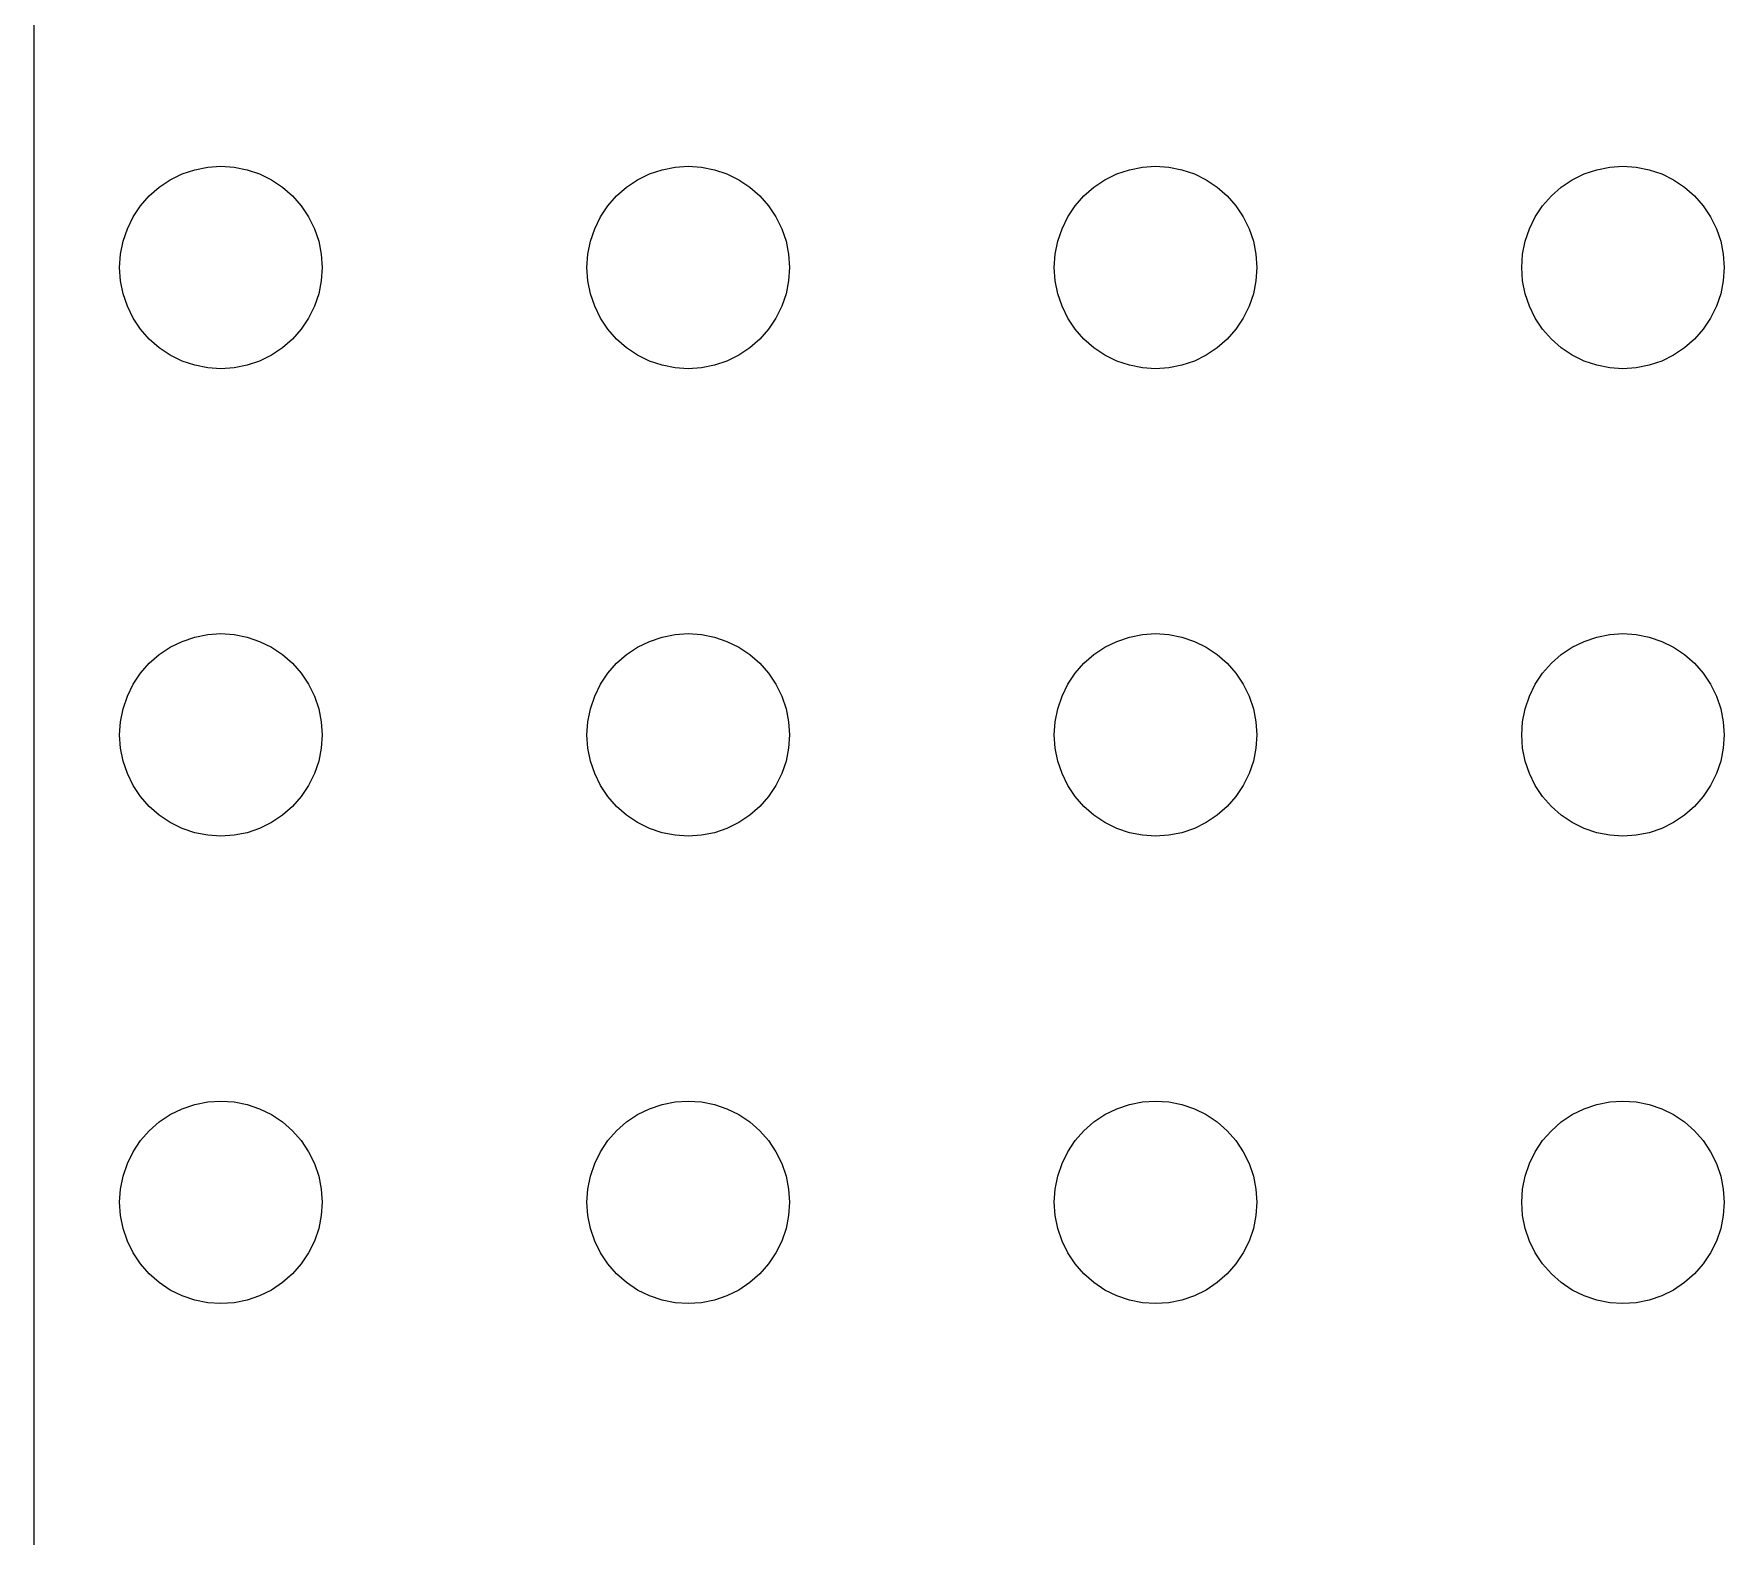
# Model space of a CAD drawing. Header units: metres. Extents: x -104 to 104, y -104 to 104.
# Drawn here: x -103.5 to -49.2, y -48.2 to 0 of the extents above; entities that cross this region are included whole.
import ezdxf

# ---------------------------------------------------------------- set-up
doc = ezdxf.new("R2010")
doc.units = ezdxf.units.M

msp = doc.modelspace()

# ---------------------------------------------------------------- linework, layer by layer
for p, q in [((-103.505, 98.505), (-103.505, -98.505)), ((-98.3412, -4.36073), (-97.9242, -4.2778)), ((-97.9242, -4.2778), (-97.5, -4.25)), ((-97.5, -4.25), (-97.0758, -4.2778)), ((-97.0758, -4.2778), (-96.6588, -4.36073)), ((-83.3412, -4.36073), (-82.9242, -4.2778)), ((-82.9242, -4.2778), (-82.5, -4.25)), ((-82.5, -4.25), (-82.0758, -4.2778)), ((-82.0758, -4.2778), (-81.6588, -4.36073)), ((-68.3412, -4.36073), (-67.9242, -4.2778)), ((-67.9242, -4.2778), (-67.5, -4.25)), ((-67.5, -4.25), (-67.0758, -4.2778)), ((-67.0758, -4.2778), (-66.6588, -4.36073)), ((-53.3412, -4.36073), (-52.9242, -4.2778)), ((-52.9242, -4.2778), (-52.5, -4.25)), ((-52.5, -4.25), (-52.0758, -4.2778)), ((-52.0758, -4.2778), (-51.6588, -4.36073)), ((-99.4785, -4.9216), (-99.125, -4.68541)), ((-99.125, -4.68541), (-98.7437, -4.49739)), ((-98.7437, -4.49739), (-98.3412, -4.36073)), ((-96.6588, -4.36073), (-96.2563, -4.49739)), ((-96.2563, -4.49739), (-95.875, -4.68541)), ((-95.875, -4.68541), (-95.5215, -4.9216)), ((-84.4785, -4.9216), (-84.125, -4.68541)), ((-84.125, -4.68541), (-83.7437, -4.49739)), ((-83.7437, -4.49739), (-83.3412, -4.36073)), ((-81.6588, -4.36073), (-81.2563, -4.49739)), ((-81.2563, -4.49739), (-80.875, -4.68541)), ((-80.875, -4.68541), (-80.5215, -4.9216)), ((-69.4785, -4.9216), (-69.125, -4.68541)), ((-69.125, -4.68541), (-68.7437, -4.49739)), ((-68.7437, -4.49739), (-68.3412, -4.36073)), ((-66.6588, -4.36073), (-66.2563, -4.49739)), ((-66.2563, -4.49739), (-65.875, -4.68541)), ((-65.875, -4.68541), (-65.5215, -4.9216)), ((-54.4785, -4.9216), (-54.125, -4.68541)), ((-54.125, -4.68541), (-53.7437, -4.49739)), ((-53.7437, -4.49739), (-53.3412, -4.36073)), ((-51.6588, -4.36073), (-51.2563, -4.49739)), ((-51.2563, -4.49739), (-50.875, -4.68541)), ((-50.875, -4.68541), (-50.5215, -4.9216)), ((-100.078, -5.52151), (-99.7981, -5.20189)), ((-99.7981, -5.20189), (-99.4785, -4.9216)), ((-95.5215, -4.9216), (-95.2019, -5.20189)), ((-95.2019, -5.20189), (-94.9216, -5.52151)), ((-85.0784, -5.52151), (-84.7981, -5.20189)), ((-84.7981, -5.20189), (-84.4785, -4.9216)), ((-80.5215, -4.9216), (-80.2019, -5.20189)), ((-80.2019, -5.20189), (-79.9216, -5.52151)), ((-70.0784, -5.52151), (-69.7981, -5.20189)), ((-69.7981, -5.20189), (-69.4785, -4.9216)), ((-65.5215, -4.9216), (-65.2019, -5.20189)), ((-65.2019, -5.20189), (-64.9216, -5.52151)), ((-55.0784, -5.52151), (-54.7981, -5.20189)), ((-54.7981, -5.20189), (-54.4785, -4.9216)), ((-50.5215, -4.9216), (-50.2019, -5.20189)), ((-50.2019, -5.20189), (-49.9216, -5.52151)), ((-100.503, -6.25627), (-100.315, -5.875)), ((-100.315, -5.875), (-100.078, -5.52151)), ((-94.9216, -5.52151), (-94.6854, -5.875)), ((-94.6854, -5.875), (-94.4974, -6.25627)), ((-85.5026, -6.25627), (-85.3146, -5.875)), ((-85.3146, -5.875), (-85.0784, -5.52151)), ((-79.9216, -5.52151), (-79.6854, -5.875)), ((-79.6854, -5.875), (-79.4974, -6.25627)), ((-70.5026, -6.25627), (-70.3146, -5.875)), ((-70.3146, -5.875), (-70.0784, -5.52151)), ((-64.9216, -5.52151), (-64.6854, -5.875)), ((-64.6854, -5.875), (-64.4974, -6.25627)), ((-55.5026, -6.25627), (-55.3146, -5.875)), ((-55.3146, -5.875), (-55.0784, -5.52151)), ((-49.9216, -5.52151), (-49.6854, -5.875)), ((-49.6854, -5.875), (-49.4974, -6.25627)), ((-100.639, -6.65883), (-100.503, -6.25627)), ((-94.4974, -6.25627), (-94.3607, -6.65883)), ((-85.6393, -6.65883), (-85.5026, -6.25627)), ((-79.4974, -6.25627), (-79.3607, -6.65883)), ((-70.6393, -6.65883), (-70.5026, -6.25627)), ((-64.4974, -6.25627), (-64.3607, -6.65883)), ((-55.6393, -6.65883), (-55.5026, -6.25627)), ((-49.4974, -6.25627), (-49.3607, -6.65883)), ((-100.722, -7.07578), (-100.639, -6.65883)), ((-94.3607, -6.65883), (-94.2778, -7.07578)), ((-85.7222, -7.07578), (-85.6393, -6.65883)), ((-79.3607, -6.65883), (-79.2778, -7.07578)), ((-70.7222, -7.07578), (-70.6393, -6.65883)), ((-64.3607, -6.65883), (-64.2778, -7.07578)), ((-55.7222, -7.07578), (-55.6393, -6.65883)), ((-49.3607, -6.65883), (-49.2778, -7.07578)), ((-100.75, -7.5), (-100.722, -7.07578)), ((-100.722, -7.92421), (-100.75, -7.5)), ((-94.2778, -7.07578), (-94.25, -7.5)), ((-94.25, -7.5), (-94.2778, -7.92421)), ((-85.75, -7.5), (-85.7222, -7.07578)), ((-85.7222, -7.92421), (-85.75, -7.5)), ((-79.2778, -7.07578), (-79.25, -7.5)), ((-79.25, -7.5), (-79.2778, -7.92421)), ((-70.75, -7.5), (-70.7222, -7.07578)), ((-70.7222, -7.92421), (-70.75, -7.5)), ((-64.2778, -7.07578), (-64.25, -7.5)), ((-64.25, -7.5), (-64.2778, -7.92421)), ((-55.75, -7.5), (-55.7222, -7.07578)), ((-55.7222, -7.92421), (-55.75, -7.5)), ((-49.2778, -7.07578), (-49.25, -7.5)), ((-49.25, -7.5), (-49.2778, -7.92421)), ((-100.639, -8.34116), (-100.722, -7.92421)), ((-94.2778, -7.92421), (-94.3607, -8.34116)), ((-85.6393, -8.34116), (-85.7222, -7.92421)), ((-79.2778, -7.92421), (-79.3607, -8.34116)), ((-70.6393, -8.34116), (-70.7222, -7.92421)), ((-64.2778, -7.92421), (-64.3607, -8.34116)), ((-55.6393, -8.34116), (-55.7222, -7.92421)), ((-49.2778, -7.92421), (-49.3607, -8.34116)), ((-100.503, -8.74371), (-100.639, -8.34116)), ((-94.3607, -8.34116), (-94.4974, -8.74371)), ((-85.5026, -8.74371), (-85.6393, -8.34116)), ((-79.3607, -8.34116), (-79.4974, -8.74371)), ((-70.5026, -8.74371), (-70.6393, -8.34116)), ((-64.3607, -8.34116), (-64.4974, -8.74371)), ((-55.5026, -8.74371), (-55.6393, -8.34116)), ((-49.3607, -8.34116), (-49.4974, -8.74371)), ((-100.315, -9.125), (-100.503, -8.74371)), ((-100.078, -9.47847), (-100.315, -9.125)), ((-94.6854, -9.125), (-94.9216, -9.47847)), ((-94.4974, -8.74371), (-94.6854, -9.125)), ((-85.3146, -9.125), (-85.5026, -8.74371)), ((-85.0784, -9.47847), (-85.3146, -9.125)), ((-79.6854, -9.125), (-79.9216, -9.47847)), ((-79.4974, -8.74371), (-79.6854, -9.125)), ((-70.3146, -9.125), (-70.5026, -8.74371)), ((-70.0784, -9.47847), (-70.3146, -9.125)), ((-64.6854, -9.125), (-64.9216, -9.47847)), ((-64.4974, -8.74371), (-64.6854, -9.125)), ((-55.3146, -9.125), (-55.5026, -8.74371)), ((-55.0784, -9.47847), (-55.3146, -9.125)), ((-49.6854, -9.125), (-49.9216, -9.47847)), ((-49.4974, -8.74371), (-49.6854, -9.125)), ((-99.7981, -9.7981), (-100.078, -9.47847)), ((-94.9216, -9.47847), (-95.2019, -9.7981)), ((-84.7981, -9.7981), (-85.0784, -9.47847)), ((-79.9216, -9.47847), (-80.2019, -9.7981)), ((-69.7981, -9.7981), (-70.0784, -9.47847)), ((-64.9216, -9.47847), (-65.2019, -9.7981)), ((-54.7981, -9.7981), (-55.0784, -9.47847)), ((-49.9216, -9.47847), (-50.2019, -9.7981)), ((-99.4785, -10.0784), (-99.7981, -9.7981)), ((-99.125, -10.3146), (-99.4785, -10.0784)), ((-95.5215, -10.0784), (-95.875, -10.3146)), ((-95.2019, -9.7981), (-95.5215, -10.0784)), ((-84.4785, -10.0784), (-84.7981, -9.7981)), ((-84.125, -10.3146), (-84.4785, -10.0784)), ((-80.5215, -10.0784), (-80.875, -10.3146)), ((-80.2019, -9.7981), (-80.5215, -10.0784)), ((-69.4785, -10.0784), (-69.7981, -9.7981)), ((-69.125, -10.3146), (-69.4785, -10.0784)), ((-65.5215, -10.0784), (-65.875, -10.3146)), ((-65.2019, -9.7981), (-65.5215, -10.0784)), ((-54.4785, -10.0784), (-54.7981, -9.7981)), ((-54.125, -10.3146), (-54.4785, -10.0784)), ((-50.5215, -10.0784), (-50.875, -10.3146)), ((-50.2019, -9.7981), (-50.5215, -10.0784)), ((-98.7437, -10.5026), (-99.125, -10.3146)), ((-98.3412, -10.6393), (-98.7437, -10.5026)), ((-97.9242, -10.7222), (-98.3412, -10.6393)), ((-97.5, -10.75), (-97.9242, -10.7222)), ((-97.0758, -10.7222), (-97.5, -10.75)), ((-96.6588, -10.6393), (-97.0758, -10.7222)), ((-96.2563, -10.5026), (-96.6588, -10.6393)), ((-95.875, -10.3146), (-96.2563, -10.5026)), ((-83.7437, -10.5026), (-84.125, -10.3146)), ((-83.3412, -10.6393), (-83.7437, -10.5026)), ((-82.9242, -10.7222), (-83.3412, -10.6393)), ((-82.5, -10.75), (-82.9242, -10.7222)), ((-82.0758, -10.7222), (-82.5, -10.75)), ((-81.6588, -10.6393), (-82.0758, -10.7222)), ((-81.2563, -10.5026), (-81.6588, -10.6393)), ((-80.875, -10.3146), (-81.2563, -10.5026)), ((-68.7437, -10.5026), (-69.125, -10.3146)), ((-68.3412, -10.6393), (-68.7437, -10.5026)), ((-67.9242, -10.7222), (-68.3412, -10.6393)), ((-67.5, -10.75), (-67.9242, -10.7222)), ((-67.0758, -10.7222), (-67.5, -10.75)), ((-66.6588, -10.6393), (-67.0758, -10.7222)), ((-66.2563, -10.5026), (-66.6588, -10.6393)), ((-65.875, -10.3146), (-66.2563, -10.5026)), ((-53.7437, -10.5026), (-54.125, -10.3146)), ((-53.3412, -10.6393), (-53.7437, -10.5026)), ((-52.9242, -10.7222), (-53.3412, -10.6393)), ((-52.5, -10.75), (-52.9242, -10.7222)), ((-52.0758, -10.7222), (-52.5, -10.75)), ((-51.6588, -10.6393), (-52.0758, -10.7222)), ((-51.2563, -10.5026), (-51.6588, -10.6393)), ((-50.875, -10.3146), (-51.2563, -10.5026)), ((-99.125, -19.6854), (-98.7437, -19.4974)), ((-98.7437, -19.4974), (-98.3412, -19.3607)), ((-98.3412, -19.3607), (-97.9242, -19.2778)), ((-97.9242, -19.2778), (-97.5, -19.25)), ((-97.5, -19.25), (-97.0758, -19.2778)), ((-97.0758, -19.2778), (-96.6588, -19.3607)), ((-96.6588, -19.3607), (-96.2563, -19.4974)), ((-96.2563, -19.4974), (-95.875, -19.6854)), ((-84.125, -19.6854), (-83.7437, -19.4974)), ((-83.7437, -19.4974), (-83.3412, -19.3607)), ((-83.3412, -19.3607), (-82.9242, -19.2778)), ((-82.9242, -19.2778), (-82.5, -19.25)), ((-82.5, -19.25), (-82.0758, -19.2778)), ((-82.0758, -19.2778), (-81.6588, -19.3607)), ((-81.6588, -19.3607), (-81.2563, -19.4974)), ((-81.2563, -19.4974), (-80.875, -19.6854)), ((-69.125, -19.6854), (-68.7437, -19.4974)), ((-68.7437, -19.4974), (-68.3412, -19.3607)), ((-68.3412, -19.3607), (-67.9242, -19.2778)), ((-67.9242, -19.2778), (-67.5, -19.25)), ((-67.5, -19.25), (-67.0758, -19.2778)), ((-67.0758, -19.2778), (-66.6588, -19.3607)), ((-66.6588, -19.3607), (-66.2563, -19.4974)), ((-66.2563, -19.4974), (-65.875, -19.6854)), ((-54.125, -19.6854), (-53.7437, -19.4974)), ((-53.7437, -19.4974), (-53.3412, -19.3607)), ((-53.3412, -19.3607), (-52.9242, -19.2778)), ((-52.9242, -19.2778), (-52.5, -19.25)), ((-52.5, -19.25), (-52.0758, -19.2778)), ((-52.0758, -19.2778), (-51.6588, -19.3607)), ((-51.6588, -19.3607), (-51.2563, -19.4974)), ((-51.2563, -19.4974), (-50.875, -19.6854)), ((-99.7981, -20.2019), (-99.4785, -19.9216)), ((-99.4785, -19.9216), (-99.125, -19.6854)), ((-95.875, -19.6854), (-95.5215, -19.9216)), ((-95.5215, -19.9216), (-95.2019, -20.2019)), ((-84.7981, -20.2019), (-84.4785, -19.9216)), ((-84.4785, -19.9216), (-84.125, -19.6854)), ((-80.875, -19.6854), (-80.5215, -19.9216)), ((-80.5215, -19.9216), (-80.2019, -20.2019)), ((-69.7981, -20.2019), (-69.4785, -19.9216)), ((-69.4785, -19.9216), (-69.125, -19.6854)), ((-65.875, -19.6854), (-65.5215, -19.9216)), ((-65.5215, -19.9216), (-65.2019, -20.2019)), ((-54.7981, -20.2019), (-54.4785, -19.9216)), ((-54.4785, -19.9216), (-54.125, -19.6854)), ((-50.875, -19.6854), (-50.5215, -19.9216)), ((-50.5215, -19.9216), (-50.2019, -20.2019)), ((-100.315, -20.875), (-100.078, -20.5215)), ((-100.078, -20.5215), (-99.7981, -20.2019)), ((-95.2019, -20.2019), (-94.9216, -20.5215)), ((-94.9216, -20.5215), (-94.6854, -20.875)), ((-85.3146, -20.875), (-85.0784, -20.5215)), ((-85.0784, -20.5215), (-84.7981, -20.2019)), ((-80.2019, -20.2019), (-79.9216, -20.5215)), ((-79.9216, -20.5215), (-79.6854, -20.875)), ((-70.3146, -20.875), (-70.0784, -20.5215)), ((-70.0784, -20.5215), (-69.7981, -20.2019)), ((-65.2019, -20.2019), (-64.9216, -20.5215)), ((-64.9216, -20.5215), (-64.6854, -20.875)), ((-55.3146, -20.875), (-55.0784, -20.5215)), ((-55.0784, -20.5215), (-54.7981, -20.2019)), ((-50.2019, -20.2019), (-49.9216, -20.5215)), ((-49.9216, -20.5215), (-49.6854, -20.875)), ((-100.503, -21.2563), (-100.315, -20.875)), ((-94.6854, -20.875), (-94.4974, -21.2563)), ((-85.5026, -21.2563), (-85.3146, -20.875)), ((-79.6854, -20.875), (-79.4974, -21.2563)), ((-70.5026, -21.2563), (-70.3146, -20.875)), ((-64.6854, -20.875), (-64.4974, -21.2563)), ((-55.5026, -21.2563), (-55.3146, -20.875)), ((-49.6854, -20.875), (-49.4974, -21.2563)), ((-100.722, -22.0758), (-100.639, -21.6588)), ((-100.639, -21.6588), (-100.503, -21.2563)), ((-94.4974, -21.2563), (-94.3607, -21.6588)), ((-94.3607, -21.6588), (-94.2778, -22.0758)), ((-85.7222, -22.0758), (-85.6393, -21.6588)), ((-85.6393, -21.6588), (-85.5026, -21.2563)), ((-79.4974, -21.2563), (-79.3607, -21.6588)), ((-79.3607, -21.6588), (-79.2778, -22.0758)), ((-70.7222, -22.0758), (-70.6393, -21.6588)), ((-70.6393, -21.6588), (-70.5026, -21.2563)), ((-64.4974, -21.2563), (-64.3607, -21.6588)), ((-64.3607, -21.6588), (-64.2778, -22.0758)), ((-55.7222, -22.0758), (-55.6393, -21.6588)), ((-55.6393, -21.6588), (-55.5026, -21.2563)), ((-49.4974, -21.2563), (-49.3607, -21.6588)), ((-49.3607, -21.6588), (-49.2778, -22.0758)), ((-100.75, -22.5), (-100.722, -22.0758)), ((-94.2778, -22.0758), (-94.25, -22.5)), ((-85.75, -22.5), (-85.7222, -22.0758)), ((-79.2778, -22.0758), (-79.25, -22.5)), ((-70.75, -22.5), (-70.7222, -22.0758)), ((-64.2778, -22.0758), (-64.25, -22.5)), ((-55.75, -22.5), (-55.7222, -22.0758)), ((-49.2778, -22.0758), (-49.25, -22.5)), ((-100.722, -22.9242), (-100.75, -22.5)), ((-94.25, -22.5), (-94.2778, -22.9242)), ((-85.7222, -22.9242), (-85.75, -22.5)), ((-79.25, -22.5), (-79.2778, -22.9242)), ((-70.7222, -22.9242), (-70.75, -22.5)), ((-64.25, -22.5), (-64.2778, -22.9242)), ((-55.7222, -22.9242), (-55.75, -22.5)), ((-49.25, -22.5), (-49.2778, -22.9242)), ((-100.639, -23.3412), (-100.722, -22.9242)), ((-94.2778, -22.9242), (-94.3607, -23.3412)), ((-85.6393, -23.3412), (-85.7222, -22.9242)), ((-79.2778, -22.9242), (-79.3607, -23.3412)), ((-70.6393, -23.3412), (-70.7222, -22.9242)), ((-64.2778, -22.9242), (-64.3607, -23.3412)), ((-55.6393, -23.3412), (-55.7222, -22.9242)), ((-49.2778, -22.9242), (-49.3607, -23.3412)), ((-100.503, -23.7437), (-100.639, -23.3412)), ((-100.315, -24.125), (-100.503, -23.7437)), ((-94.4974, -23.7437), (-94.6854, -24.125)), ((-94.3607, -23.3412), (-94.4974, -23.7437)), ((-85.5026, -23.7437), (-85.6393, -23.3412)), ((-85.3146, -24.125), (-85.5026, -23.7437)), ((-79.4974, -23.7437), (-79.6854, -24.125)), ((-79.3607, -23.3412), (-79.4974, -23.7437)), ((-70.5026, -23.7437), (-70.6393, -23.3412)), ((-70.3146, -24.125), (-70.5026, -23.7437)), ((-64.4974, -23.7437), (-64.6854, -24.125)), ((-64.3607, -23.3412), (-64.4974, -23.7437)), ((-55.5026, -23.7437), (-55.6393, -23.3412)), ((-55.3146, -24.125), (-55.5026, -23.7437)), ((-49.4974, -23.7437), (-49.6854, -24.125)), ((-49.3607, -23.3412), (-49.4974, -23.7437)), ((-100.078, -24.4785), (-100.315, -24.125)), ((-94.6854, -24.125), (-94.9216, -24.4785)), ((-85.0784, -24.4785), (-85.3146, -24.125)), ((-79.6854, -24.125), (-79.9216, -24.4785)), ((-70.0784, -24.4785), (-70.3146, -24.125)), ((-64.6854, -24.125), (-64.9216, -24.4785)), ((-55.0784, -24.4785), (-55.3146, -24.125)), ((-49.6854, -24.125), (-49.9216, -24.4785)), ((-99.7981, -24.7981), (-100.078, -24.4785)), ((-99.4785, -25.0784), (-99.7981, -24.7981)), ((-95.2019, -24.7981), (-95.5215, -25.0784)), ((-94.9216, -24.4785), (-95.2019, -24.7981)), ((-84.7981, -24.7981), (-85.0784, -24.4785)), ((-84.4785, -25.0784), (-84.7981, -24.7981)), ((-80.2019, -24.7981), (-80.5215, -25.0784)), ((-79.9216, -24.4785), (-80.2019, -24.7981)), ((-69.7981, -24.7981), (-70.0784, -24.4785)), ((-69.4785, -25.0784), (-69.7981, -24.7981)), ((-65.2019, -24.7981), (-65.5215, -25.0784)), ((-64.9216, -24.4785), (-65.2019, -24.7981)), ((-54.7981, -24.7981), (-55.0784, -24.4785)), ((-54.4785, -25.0784), (-54.7981, -24.7981)), ((-50.2019, -24.7981), (-50.5215, -25.0784)), ((-49.9216, -24.4785), (-50.2019, -24.7981)), ((-99.125, -25.3146), (-99.4785, -25.0784)), ((-98.7437, -25.5026), (-99.125, -25.3146)), ((-95.875, -25.3146), (-96.2563, -25.5026)), ((-95.5215, -25.0784), (-95.875, -25.3146)), ((-84.125, -25.3146), (-84.4785, -25.0784)), ((-83.7437, -25.5026), (-84.125, -25.3146)), ((-80.875, -25.3146), (-81.2563, -25.5026)), ((-80.5215, -25.0784), (-80.875, -25.3146)), ((-69.125, -25.3146), (-69.4785, -25.0784)), ((-68.7437, -25.5026), (-69.125, -25.3146)), ((-65.875, -25.3146), (-66.2563, -25.5026)), ((-65.5215, -25.0784), (-65.875, -25.3146)), ((-54.125, -25.3146), (-54.4785, -25.0784)), ((-53.7437, -25.5026), (-54.125, -25.3146)), ((-50.875, -25.3146), (-51.2563, -25.5026)), ((-50.5215, -25.0784), (-50.875, -25.3146)), ((-98.3412, -25.6393), (-98.7437, -25.5026)), ((-97.9242, -25.7222), (-98.3412, -25.6393)), ((-97.5, -25.75), (-97.9242, -25.7222)), ((-97.0758, -25.7222), (-97.5, -25.75)), ((-96.6588, -25.6393), (-97.0758, -25.7222)), ((-96.2563, -25.5026), (-96.6588, -25.6393)), ((-83.3412, -25.6393), (-83.7437, -25.5026)), ((-82.9242, -25.7222), (-83.3412, -25.6393)), ((-82.5, -25.75), (-82.9242, -25.7222)), ((-82.0758, -25.7222), (-82.5, -25.75)), ((-81.6588, -25.6393), (-82.0758, -25.7222)), ((-81.2563, -25.5026), (-81.6588, -25.6393)), ((-68.3412, -25.6393), (-68.7437, -25.5026)), ((-67.9242, -25.7222), (-68.3412, -25.6393)), ((-67.5, -25.75), (-67.9242, -25.7222)), ((-67.0758, -25.7222), (-67.5, -25.75)), ((-66.6588, -25.6393), (-67.0758, -25.7222)), ((-66.2563, -25.5026), (-66.6588, -25.6393)), ((-53.3412, -25.6393), (-53.7437, -25.5026)), ((-52.9242, -25.7222), (-53.3412, -25.6393)), ((-52.5, -25.75), (-52.9242, -25.7222)), ((-52.0758, -25.7222), (-52.5, -25.75)), ((-51.6588, -25.6393), (-52.0758, -25.7222)), ((-51.2563, -25.5026), (-51.6588, -25.6393)), ((-99.4785, -34.9216), (-99.125, -34.6854)), ((-99.125, -34.6854), (-98.7437, -34.4974)), ((-98.7437, -34.4974), (-98.3412, -34.3607)), ((-98.3412, -34.3607), (-97.9242, -34.2778)), ((-97.9242, -34.2778), (-97.5, -34.25)), ((-97.5, -34.25), (-97.0758, -34.2778)), ((-97.0758, -34.2778), (-96.6588, -34.3607)), ((-96.6588, -34.3607), (-96.2563, -34.4974)), ((-96.2563, -34.4974), (-95.875, -34.6854)), ((-95.875, -34.6854), (-95.5215, -34.9216)), ((-84.4785, -34.9216), (-84.125, -34.6854)), ((-84.125, -34.6854), (-83.7437, -34.4974)), ((-83.7437, -34.4974), (-83.3412, -34.3607)), ((-83.3412, -34.3607), (-82.9242, -34.2778)), ((-82.9242, -34.2778), (-82.5, -34.25)), ((-82.5, -34.25), (-82.0758, -34.2778)), ((-82.0758, -34.2778), (-81.6588, -34.3607)), ((-81.6588, -34.3607), (-81.2563, -34.4974)), ((-81.2563, -34.4974), (-80.875, -34.6854)), ((-80.875, -34.6854), (-80.5215, -34.9216)), ((-69.4785, -34.9216), (-69.125, -34.6854)), ((-69.125, -34.6854), (-68.7437, -34.4974)), ((-68.7437, -34.4974), (-68.3412, -34.3607)), ((-68.3412, -34.3607), (-67.9242, -34.2778)), ((-67.9242, -34.2778), (-67.5, -34.25)), ((-67.5, -34.25), (-67.0758, -34.2778)), ((-67.0758, -34.2778), (-66.6588, -34.3607)), ((-66.6588, -34.3607), (-66.2563, -34.4974)), ((-66.2563, -34.4974), (-65.875, -34.6854)), ((-65.875, -34.6854), (-65.5215, -34.9216)), ((-54.4785, -34.9216), (-54.125, -34.6854)), ((-54.125, -34.6854), (-53.7437, -34.4974)), ((-53.7437, -34.4974), (-53.3412, -34.3607)), ((-53.3412, -34.3607), (-52.9242, -34.2778)), ((-52.9242, -34.2778), (-52.5, -34.25)), ((-52.5, -34.25), (-52.0758, -34.2778)), ((-52.0758, -34.2778), (-51.6588, -34.3607)), ((-51.6588, -34.3607), (-51.2563, -34.4974)), ((-51.2563, -34.4974), (-50.875, -34.6854)), ((-50.875, -34.6854), (-50.5215, -34.9216)), ((-100.078, -35.5215), (-99.7981, -35.2019)), ((-99.7981, -35.2019), (-99.4785, -34.9216)), ((-95.5215, -34.9216), (-95.2019, -35.2019)), ((-95.2019, -35.2019), (-94.9216, -35.5215)), ((-85.0784, -35.5215), (-84.7981, -35.2019)), ((-84.7981, -35.2019), (-84.4785, -34.9216)), ((-80.5215, -34.9216), (-80.2019, -35.2019)), ((-80.2019, -35.2019), (-79.9216, -35.5215)), ((-70.0784, -35.5215), (-69.7981, -35.2019)), ((-69.7981, -35.2019), (-69.4785, -34.9216)), ((-65.5215, -34.9216), (-65.2019, -35.2019)), ((-65.2019, -35.2019), (-64.9216, -35.5215)), ((-55.0784, -35.5215), (-54.7981, -35.2019)), ((-54.7981, -35.2019), (-54.4785, -34.9216)), ((-50.5215, -34.9216), (-50.2019, -35.2019)), ((-50.2019, -35.2019), (-49.9216, -35.5215)), ((-100.315, -35.875), (-100.078, -35.5215)), ((-94.9216, -35.5215), (-94.6854, -35.875)), ((-85.3146, -35.875), (-85.0784, -35.5215)), ((-79.9216, -35.5215), (-79.6854, -35.875)), ((-70.3146, -35.875), (-70.0784, -35.5215)), ((-64.9216, -35.5215), (-64.6854, -35.875)), ((-55.3146, -35.875), (-55.0784, -35.5215)), ((-49.9216, -35.5215), (-49.6854, -35.875)), ((-100.639, -36.6588), (-100.503, -36.2563)), ((-100.503, -36.2563), (-100.315, -35.875)), ((-94.6854, -35.875), (-94.4974, -36.2563)), ((-94.4974, -36.2563), (-94.3607, -36.6588)), ((-85.6393, -36.6588), (-85.5026, -36.2563)), ((-85.5026, -36.2563), (-85.3146, -35.875)), ((-79.6854, -35.875), (-79.4974, -36.2563)), ((-79.4974, -36.2563), (-79.3607, -36.6588)), ((-70.6393, -36.6588), (-70.5026, -36.2563)), ((-70.5026, -36.2563), (-70.3146, -35.875)), ((-64.6854, -35.875), (-64.4974, -36.2563)), ((-64.4974, -36.2563), (-64.3607, -36.6588)), ((-55.6393, -36.6588), (-55.5026, -36.2563)), ((-55.5026, -36.2563), (-55.3146, -35.875)), ((-49.6854, -35.875), (-49.4974, -36.2563)), ((-49.4974, -36.2563), (-49.3607, -36.6588)), ((-100.722, -37.0758), (-100.639, -36.6588)), ((-94.3607, -36.6588), (-94.2778, -37.0758)), ((-85.7222, -37.0758), (-85.6393, -36.6588)), ((-79.3607, -36.6588), (-79.2778, -37.0758)), ((-70.7222, -37.0758), (-70.6393, -36.6588)), ((-64.3607, -36.6588), (-64.2778, -37.0758)), ((-55.7222, -37.0758), (-55.6393, -36.6588)), ((-49.3607, -36.6588), (-49.2778, -37.0758)), ((-100.75, -37.5), (-100.722, -37.0758)), ((-94.2778, -37.0758), (-94.25, -37.5)), ((-85.75, -37.5), (-85.7222, -37.0758)), ((-79.2778, -37.0758), (-79.25, -37.5)), ((-70.75, -37.5), (-70.7222, -37.0758)), ((-64.2778, -37.0758), (-64.25, -37.5)), ((-55.75, -37.5), (-55.7222, -37.0758)), ((-49.2778, -37.0758), (-49.25, -37.5)), ((-100.722, -37.9242), (-100.75, -37.5)), ((-100.639, -38.3412), (-100.722, -37.9242)), ((-94.2778, -37.9242), (-94.3607, -38.3412)), ((-94.25, -37.5), (-94.2778, -37.9242)), ((-85.7222, -37.9242), (-85.75, -37.5)), ((-85.6393, -38.3412), (-85.7222, -37.9242)), ((-79.2778, -37.9242), (-79.3607, -38.3412)), ((-79.25, -37.5), (-79.2778, -37.9242)), ((-70.7222, -37.9242), (-70.75, -37.5)), ((-70.6393, -38.3412), (-70.7222, -37.9242)), ((-64.2778, -37.9242), (-64.3607, -38.3412)), ((-64.25, -37.5), (-64.2778, -37.9242)), ((-55.7222, -37.9242), (-55.75, -37.5)), ((-55.6393, -38.3412), (-55.7222, -37.9242)), ((-49.2778, -37.9242), (-49.3607, -38.3412)), ((-49.25, -37.5), (-49.2778, -37.9242)), ((-100.503, -38.7437), (-100.639, -38.3412)), ((-94.3607, -38.3412), (-94.4974, -38.7437)), ((-85.5026, -38.7437), (-85.6393, -38.3412)), ((-79.3607, -38.3412), (-79.4974, -38.7437)), ((-70.5026, -38.7437), (-70.6393, -38.3412)), ((-64.3607, -38.3412), (-64.4974, -38.7437)), ((-55.5026, -38.7437), (-55.6393, -38.3412)), ((-49.3607, -38.3412), (-49.4974, -38.7437)), ((-100.315, -39.125), (-100.503, -38.7437)), ((-94.4974, -38.7437), (-94.6854, -39.125)), ((-85.3146, -39.125), (-85.5026, -38.7437)), ((-79.4974, -38.7437), (-79.6854, -39.125)), ((-70.3146, -39.125), (-70.5026, -38.7437)), ((-64.4974, -38.7437), (-64.6854, -39.125)), ((-55.3146, -39.125), (-55.5026, -38.7437)), ((-49.4974, -38.7437), (-49.6854, -39.125)), ((-100.078, -39.4785), (-100.315, -39.125)), ((-99.7981, -39.7981), (-100.078, -39.4785)), ((-94.9216, -39.4785), (-95.2019, -39.7981)), ((-94.6854, -39.125), (-94.9216, -39.4785)), ((-85.0784, -39.4785), (-85.3146, -39.125)), ((-84.7981, -39.7981), (-85.0784, -39.4785)), ((-79.9216, -39.4785), (-80.2019, -39.7981)), ((-79.6854, -39.125), (-79.9216, -39.4785)), ((-70.0784, -39.4785), (-70.3146, -39.125)), ((-69.7981, -39.7981), (-70.0784, -39.4785)), ((-64.9216, -39.4785), (-65.2019, -39.7981)), ((-64.6854, -39.125), (-64.9216, -39.4785)), ((-55.0784, -39.4785), (-55.3146, -39.125)), ((-54.7981, -39.7981), (-55.0784, -39.4785)), ((-49.9216, -39.4785), (-50.2019, -39.7981)), ((-49.6854, -39.125), (-49.9216, -39.4785)), ((-99.4785, -40.0784), (-99.7981, -39.7981)), ((-99.125, -40.3146), (-99.4785, -40.0784)), ((-95.5215, -40.0784), (-95.875, -40.3146)), ((-95.2019, -39.7981), (-95.5215, -40.0784)), ((-84.4785, -40.0784), (-84.7981, -39.7981)), ((-84.125, -40.3146), (-84.4785, -40.0784)), ((-80.5215, -40.0784), (-80.875, -40.3146)), ((-80.2019, -39.7981), (-80.5215, -40.0784)), ((-69.4785, -40.0784), (-69.7981, -39.7981)), ((-69.125, -40.3146), (-69.4785, -40.0784)), ((-65.5215, -40.0784), (-65.875, -40.3146)), ((-65.2019, -39.7981), (-65.5215, -40.0784)), ((-54.4785, -40.0784), (-54.7981, -39.7981)), ((-54.125, -40.3146), (-54.4785, -40.0784)), ((-50.5215, -40.0784), (-50.875, -40.3146)), ((-50.2019, -39.7981), (-50.5215, -40.0784)), ((-98.7437, -40.5026), (-99.125, -40.3146)), ((-98.3412, -40.6393), (-98.7437, -40.5026)), ((-97.9242, -40.7222), (-98.3412, -40.6393)), ((-96.6588, -40.6393), (-97.0758, -40.7222)), ((-96.2563, -40.5026), (-96.6588, -40.6393)), ((-95.875, -40.3146), (-96.2563, -40.5026)), ((-83.7437, -40.5026), (-84.125, -40.3146)), ((-83.3412, -40.6393), (-83.7437, -40.5026)), ((-82.9242, -40.7222), (-83.3412, -40.6393)), ((-81.6588, -40.6393), (-82.0758, -40.7222)), ((-81.2563, -40.5026), (-81.6588, -40.6393)), ((-80.875, -40.3146), (-81.2563, -40.5026)), ((-68.7437, -40.5026), (-69.125, -40.3146)), ((-68.3412, -40.6393), (-68.7437, -40.5026)), ((-67.9242, -40.7222), (-68.3412, -40.6393)), ((-66.6588, -40.6393), (-67.0758, -40.7222)), ((-66.2563, -40.5026), (-66.6588, -40.6393)), ((-65.875, -40.3146), (-66.2563, -40.5026)), ((-53.7437, -40.5026), (-54.125, -40.3146)), ((-53.3412, -40.6393), (-53.7437, -40.5026)), ((-52.9242, -40.7222), (-53.3412, -40.6393)), ((-51.6588, -40.6393), (-52.0758, -40.7222)), ((-51.2563, -40.5026), (-51.6588, -40.6393)), ((-50.875, -40.3146), (-51.2563, -40.5026)), ((-97.5, -40.75), (-97.9242, -40.7222)), ((-97.0758, -40.7222), (-97.5, -40.75)), ((-82.5, -40.75), (-82.9242, -40.7222)), ((-82.0758, -40.7222), (-82.5, -40.75)), ((-67.5, -40.75), (-67.9242, -40.7222)), ((-67.0758, -40.7222), (-67.5, -40.75)), ((-52.5, -40.75), (-52.9242, -40.7222)), ((-52.0758, -40.7222), (-52.5, -40.75))]:
    msp.add_line(p, q)

doc.saveas('drawing.dxf')
